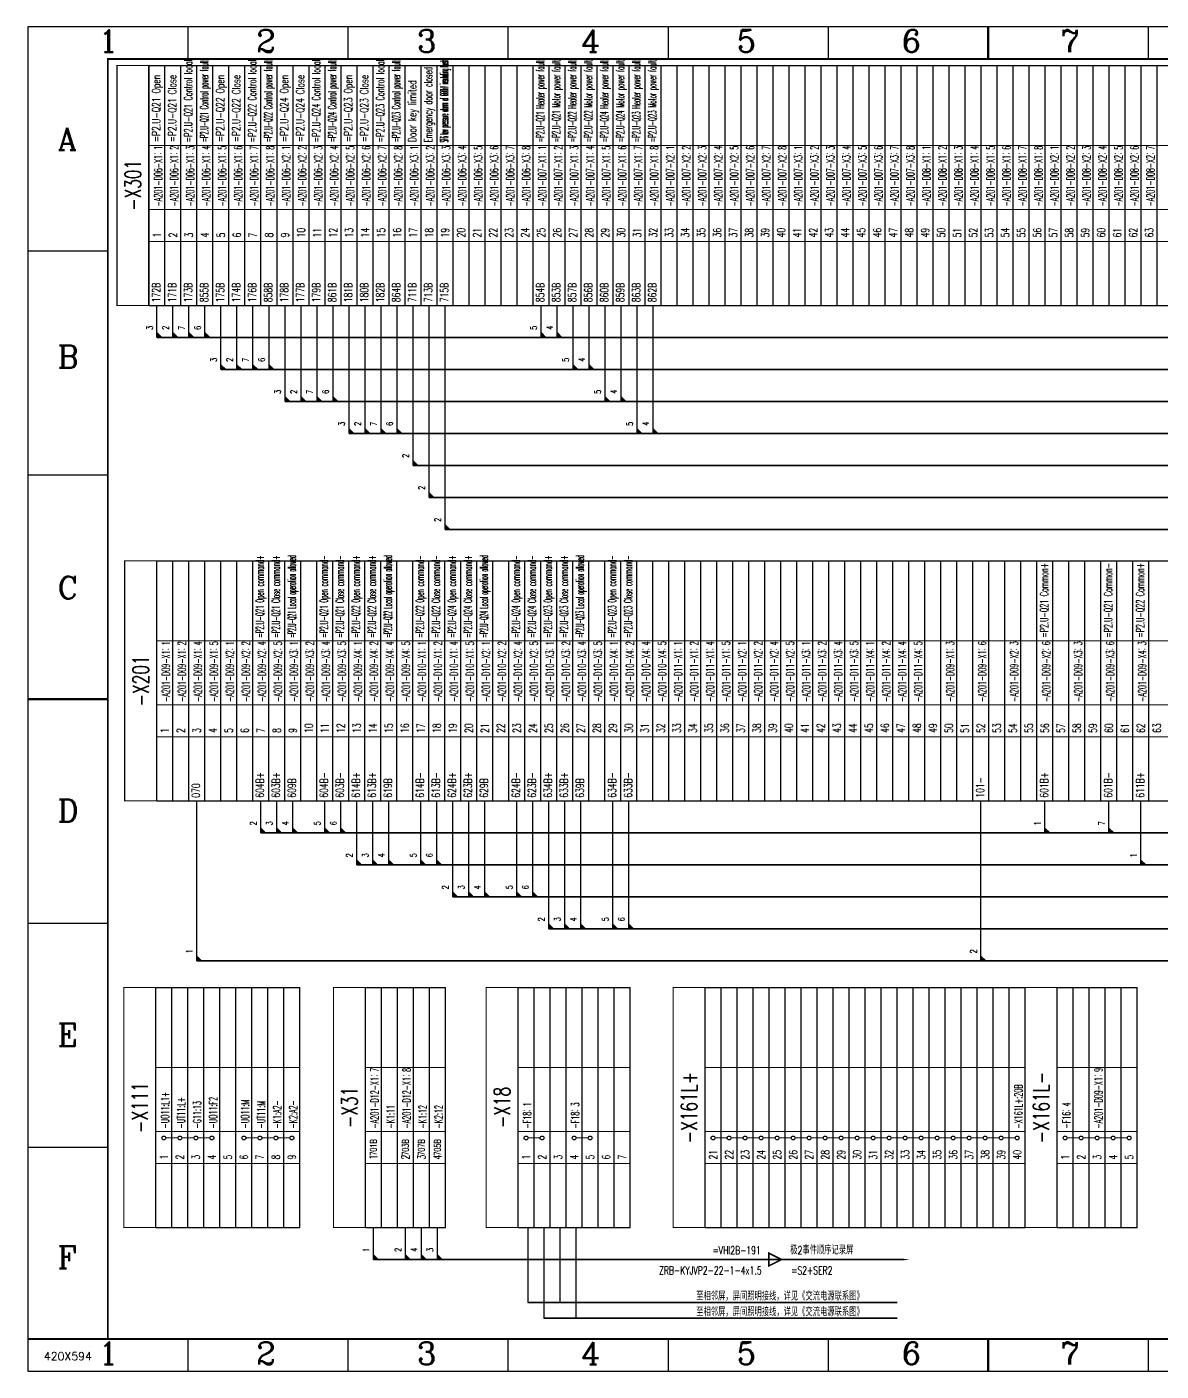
# Model space of a CAD drawing. Header units: millimetres. Extents: x 0 to 594, y 0 to 420.
# Drawn here: x -0.3 to 354, y 0 to 420 of the extents above; entities that cross this region are included whole.
import ezdxf
from ezdxf.enums import TextEntityAlignment as Align

# ---------------------------------------------------------------- set-up
doc = ezdxf.new("R2010")
doc.units = ezdxf.units.MM
doc.layers.add('GPDRAW', color=1, linetype='Continuous')
doc.styles.add('ECL', font='SIMFANG_2312.TTF', dxfattribs={"width": 0.7, "height": 3})
doc.styles.add('elec', font='romans.shx', dxfattribs={"width": 0.7, "bigfont": 'hzdx1.shx'})
doc.styles.add('GPDRAW', font='txt.shx', dxfattribs={"height": 2.5, "bigfont": 'hzfs.shx'})
doc.styles.add('ROMANC', font='romanc')

# ---------------------------------------------------------------- blocks, each defined once
blk = doc.blocks.new('joinPtL')
for p, q in [((1.5, 0), (0, 1.5)), ((1, 0), (0, 1)), ((0.5, 0), (0, 0.5))]:
    blk.add_line(p, q)
at = {"style": 'elec', "width": 0.7}
blk.add_attdef('NO', text='', height=2, rotation=90, dxfattribs=at).set_placement((-2.31, 3.02), align=Align.MIDDLE)
blk = doc.blocks.new('to')
at = {"const_width": 0.5}
blk.add_lwpolyline([(-4, 2), (-4, -2), (0, 0)], close=True, dxfattribs=at)
at = {"style": 'elec', "width": 0.7}
for tag, p in [('CABLECODE', (-6.5, 1.65)), ('CABLETYPE', (-6.23, -4.65))]:
    blk.add_attdef(tag, text='', height=2.5, dxfattribs=at).set_placement(p, align=Align.RIGHT)
for tag, p in [('EQUNAME', (2.72, 1.65)), ('EQUCODE', (3, -4.65))]:
    blk.add_attdef(tag, p, '', height=2.5, dxfattribs=at)
blk = doc.blocks.new('XXDAFRAM-CH-HENG-A2')
at = {"color": 1}
for p, q in [((50, 420), (50, 410)), ((100, 420), (100, 410)), ((150, 420), (150, 410)), ((200, 420), (200, 410)), ((250, 420), (250, 410)), ((350, 420), (350, 410)), ((0, 350), (25, 350)), ((0, 280), (25, 280)), ((0, 140), (25, 140)), ((0, 70), (25, 70)), ((50, 10), (50, 0)), ((100, 10), (100, 0)), ((150, 10), (150, 0)), ((200, 10), (200, 0)), ((250, 10), (250, 0)), ((350, 10), (350, 0))]:
    blk.add_line(p, q, dxfattribs=at)
at = {"color": 1, "lineweight": 50}
for p, q in [((300, 420), (300, 410)), ((0, 210), (25, 210)), ((300, 10), (300, 0))]:
    blk.add_line(p, q, dxfattribs=at)
at = {"color": 1}
blk.add_lwpolyline([(0, 0), (594, 0), (594, 420), (0, 420)], close=True, dxfattribs=at)
at = {"color": 1, "const_width": 0.6}
blk.add_lwpolyline([(25, 10), (584, 10), (584, 410), (25, 410)], close=True, dxfattribs=at)
blk.add_lwpolyline([(0, 10), (25, 10)], dxfattribs=at)
at = {"color": 1, "style": 'ROMANC'}
for s, p in [('1', (22.12, 412.07)), ('2', (71.39, 412.07)), ('3', (121.6, 412.07)), ('4', (172.87, 412.07)), ('5', (221.51, 412.07)), ('6', (273.08, 412.07)), ('7', (322.66, 412.07)), ('A', (9.33, 381.47)), ('B', (9.33, 313.44)), ('C', (9.33, 241.28)), ('D', (9.33, 171.63)), ('E', (9.33, 101.58)), ('F', (9.33, 32.04)), ('1', (22.12, 2.07)), ('2', (71.39, 2.07)), ('3', (121.6, 2.07)), ('4', (172.87, 2.07)), ('5', (221.51, 2.07)), ('6', (273.08, 2.07)), ('7', (322.66, 2.07))]:
    blk.add_text(s, height=7, dxfattribs=at).set_placement(p)
at = {"linetype": 'Continuous', "style": 'ECL', "width": 0.7}
for tag, height, p in [('DESIGNSTATUS', 3.5, (571.85, 76.57)), ('ENDESIGNSTATUS', 3.5, (571.89, 70.89)), ('V', 4, (531.58, 63.46)), ('O', 4, (537.75, 63.46)), ('L', 4, (543.92, 63.46)), ('N', 4, (550.08, 63.46)), ('D', 4, (562.42, 63.46)), ('W', 4, (568.58, 63.46)), ('G', 4, (574.75, 63.46)), ('VEREN40', 4, (580.92, 63.46)), ('DWGNAME1', 5, (522.12, 48.71)), ('DWGENAME1', 5, (521.93, 42.13)), ('DWGNAME', 5, (521.93, 42.36)), ('DWGENAME', 5, (521.93, 35.7)), ('DWGNAME2', 5, (521.93, 35.06)), ('DWGENAME2', 5, (522.27, 28.91)), ('DWGNO', 4, (511.81, 15.14)), ('VEREN40', 4, (578.74, 15.14))]:
    blk.add_attdef(tag, text='', height=height, dxfattribs=at).set_placement(p, align=Align.MIDDLE)
at = {"style": 'ECL', "width": 0.7, "flags": 1}
for p in [(450.39, 48.28), (450.39, 40.28), (450.39, 32.28), (450.39, 24.28)]:
    blk.add_attdef('DATE', text='', height=5, dxfattribs=at).set_placement(p, align=Align.MIDDLE)
for tag, p in [('SJ1', (419.56, 44.28)), ('JH', (419.56, 36.28)), ('SH1', (419.56, 28.28)), ('PZ', (419.56, 20.28)), ('BL', (419.56, 10))]:
    blk.add_attdef(tag, p, '', height=5, dxfattribs=at)
at = {"layer": 'GPDRAW', "color": 1, "linetype": 'Continuous', "style": 'GPDRAW'}
blk.add_text('420X594', height=2.5, dxfattribs=at).set_placement((5, 3.4))

msp = doc.modelspace()

# ---------------------------------------------------------------- linework, layer by layer
for p, q in [((37.84, 407.96), (397.84, 407.96)), ((37.84, 332.96), (37.84, 407.96)), ((42.84, 332.96), (42.84, 407.96)), ((47.84, 332.96), (47.84, 407.96)), ((52.84, 332.96), (52.84, 407.96)), ((57.84, 332.96), (57.84, 407.96)), ((62.84, 332.96), (62.84, 407.96)), ((67.84, 332.96), (67.84, 407.96)), ((72.84, 332.96), (72.84, 407.96)), ((77.84, 332.96), (77.84, 407.96)), ((82.84, 332.96), (82.84, 407.96)), ((87.84, 332.96), (87.84, 407.96)), ((92.84, 332.96), (92.84, 407.96)), ((97.84, 332.96), (97.84, 407.96)), ((102.84, 332.96), (102.84, 407.96)), ((107.84, 332.96), (107.84, 407.96)), ((112.84, 332.96), (112.84, 407.96)), ((117.84, 332.96), (117.84, 407.96)), ((122.84, 332.96), (122.84, 407.96)), ((127.84, 332.96), (127.84, 407.96)), ((132.84, 332.96), (132.84, 407.96)), ((137.84, 332.96), (137.84, 407.96)), ((142.84, 332.96), (142.84, 407.96)), ((147.84, 332.96), (147.84, 407.96)), ((152.84, 332.96), (152.84, 407.96)), ((157.84, 332.96), (157.84, 407.96)), ((162.84, 332.96), (162.84, 407.96)), ((167.84, 332.96), (167.84, 407.96)), ((172.84, 332.96), (172.84, 407.96)), ((177.84, 332.96), (177.84, 407.96)), ((182.84, 332.96), (182.84, 407.96)), ((187.84, 332.96), (187.84, 407.96)), ((192.84, 332.96), (192.84, 407.96)), ((197.84, 332.96), (197.84, 407.96)), ((202.84, 332.96), (202.84, 407.96)), ((207.84, 332.96), (207.84, 407.96)), ((212.84, 332.96), (212.84, 407.96)), ((217.84, 332.96), (217.84, 407.96)), ((222.84, 332.96), (222.84, 407.96)), ((227.84, 332.96), (227.84, 407.96)), ((232.84, 332.96), (232.84, 407.96)), ((237.84, 332.96), (237.84, 407.96)), ((242.84, 332.96), (242.84, 407.96)), ((247.84, 332.96), (247.84, 407.96)), ((252.84, 332.96), (252.84, 407.96)), ((257.84, 332.96), (257.84, 407.96)), ((262.84, 332.96), (262.84, 407.96)), ((267.84, 332.96), (267.84, 407.96)), ((272.84, 332.96), (272.84, 407.96)), ((277.84, 332.96), (277.84, 407.96)), ((282.84, 332.96), (282.84, 407.96)), ((287.84, 332.96), (287.84, 407.96)), ((292.84, 332.96), (292.84, 407.96)), ((297.84, 332.96), (297.84, 407.96)), ((302.84, 332.96), (302.84, 407.96)), ((307.84, 332.96), (307.84, 407.96)), ((312.84, 332.96), (312.84, 407.96)), ((317.84, 332.96), (317.84, 407.96)), ((322.84, 332.96), (322.84, 407.96)), ((327.84, 332.96), (327.84, 407.96)), ((332.84, 332.96), (332.84, 407.96)), ((337.84, 332.96), (337.84, 407.96)), ((342.84, 332.96), (342.84, 407.96)), ((347.84, 332.96), (347.84, 407.96)), ((352.84, 332.96), (352.84, 407.96)), ((37.84, 332.96), (397.84, 332.96)), ((40.25, 253.15), (520.25, 253.15)), ((40.25, 178.15), (40.25, 253.15)), ((45.25, 178.15), (45.25, 253.15)), ((50.25, 178.15), (50.25, 253.15)), ((55.25, 178.15), (55.25, 253.15)), ((60.25, 178.15), (60.25, 253.15)), ((65.25, 178.15), (65.25, 253.15)), ((70.25, 178.15), (70.25, 253.15)), ((75.25, 178.15), (75.25, 253.15)), ((80.25, 178.15), (80.25, 253.15)), ((85.25, 178.15), (85.25, 253.15)), ((90.25, 178.15), (90.25, 253.15)), ((95.25, 178.15), (95.25, 253.15)), ((100.25, 178.15), (100.25, 253.15)), ((105.25, 178.15), (105.25, 253.15)), ((110.25, 178.15), (110.25, 253.15)), ((115.25, 178.15), (115.25, 253.15)), ((120.25, 178.15), (120.25, 253.15)), ((125.25, 178.15), (125.25, 253.15)), ((130.25, 178.15), (130.25, 253.15)), ((135.25, 178.15), (135.25, 253.15)), ((140.25, 178.15), (140.25, 253.15)), ((145.25, 178.15), (145.25, 253.15)), ((150.25, 178.15), (150.25, 253.15)), ((155.25, 178.15), (155.25, 253.15)), ((160.25, 178.15), (160.25, 253.15)), ((165.25, 178.15), (165.25, 253.15)), ((170.25, 178.15), (170.25, 253.15)), ((175.25, 178.15), (175.25, 253.15)), ((180.25, 178.15), (180.25, 253.15)), ((185.25, 178.15), (185.25, 253.15)), ((190.25, 178.15), (190.25, 253.15)), ((195.25, 178.15), (195.25, 253.15)), ((200.25, 178.15), (200.25, 253.15)), ((205.25, 178.15), (205.25, 253.15)), ((210.25, 178.15), (210.25, 253.15)), ((215.25, 178.15), (215.25, 253.15)), ((220.25, 178.15), (220.25, 253.15)), ((225.25, 178.15), (225.25, 253.15)), ((230.25, 178.15), (230.25, 253.15)), ((235.25, 178.15), (235.25, 253.15)), ((240.25, 178.15), (240.25, 253.15)), ((245.25, 178.15), (245.25, 253.15)), ((250.25, 178.15), (250.25, 253.15)), ((255.25, 178.15), (255.25, 253.15)), ((260.25, 178.15), (260.25, 253.15)), ((265.25, 178.15), (265.25, 253.15)), ((270.25, 178.15), (270.25, 253.15)), ((275.25, 178.15), (275.25, 253.15)), ((280.25, 178.15), (280.25, 253.15)), ((285.25, 178.15), (285.25, 253.15)), ((290.25, 178.15), (290.25, 253.15)), ((295.25, 178.15), (295.25, 253.15)), ((300.25, 178.15), (300.25, 253.15)), ((305.25, 178.15), (305.25, 253.15)), ((310.25, 178.15), (310.25, 253.15)), ((315.25, 178.15), (315.25, 253.15)), ((320.25, 178.15), (320.25, 253.15)), ((325.25, 178.15), (325.25, 253.15)), ((330.25, 178.15), (330.25, 253.15)), ((335.25, 178.15), (335.25, 253.15)), ((340.25, 178.15), (340.25, 253.15)), ((345.25, 178.15), (345.25, 253.15)), ((350.25, 178.15), (350.25, 253.15)), ((40.25, 178.15), (520.25, 178.15)), ((40, 119.86), (85, 119.86)), ((40, 44.86), (40, 119.86)), ((45, 44.86), (45, 119.86)), ((50, 44.86), (50, 119.86)), ((55, 44.86), (55, 119.86)), ((60, 44.86), (60, 119.86)), ((65, 44.86), (65, 119.86)), ((70, 44.86), (70, 119.86)), ((75, 44.86), (75, 119.86)), ((80, 44.86), (80, 119.86)), ((85, 44.86), (85, 119.86)), ((105.47, 119.86), (130.47, 119.86)), ((105.47, 44.86), (105.47, 119.86)), ((110.47, 44.86), (110.47, 119.86)), ((115.47, 44.86), (115.47, 119.86)), ((120.47, 44.86), (120.47, 119.86)), ((125.47, 44.86), (125.47, 119.86)), ((130.47, 44.86), (130.47, 119.86)), ((153.16, 119.86), (188.16, 119.86)), ((153.16, 44.86), (153.16, 119.86)), ((158.16, 44.86), (158.16, 119.86)), ((163.16, 44.86), (163.16, 119.86)), ((168.16, 44.86), (168.16, 119.86)), ((173.16, 44.86), (173.16, 119.86)), ((178.16, 44.86), (178.16, 119.86)), ((183.16, 44.86), (183.16, 119.86)), ((188.16, 44.86), (188.16, 119.86)), ((211.58, 119.86), (311.58, 119.86)), ((211.58, 44.86), (211.58, 119.86)), ((216.58, 44.86), (216.58, 119.86)), ((221.58, 44.86), (221.58, 119.86)), ((226.58, 44.86), (226.58, 119.86)), ((231.58, 44.86), (231.58, 119.86)), ((236.58, 44.86), (236.58, 119.86)), ((241.58, 44.86), (241.58, 119.86)), ((246.58, 44.86), (246.58, 119.86)), ((251.58, 44.86), (251.58, 119.86)), ((256.58, 44.86), (256.58, 119.86)), ((261.58, 44.86), (261.58, 119.86)), ((261.58, 119.86), (311.58, 119.86)), ((261.58, 44.86), (261.58, 119.86)), ((266.58, 44.86), (266.58, 119.86)), ((271.58, 44.86), (271.58, 119.86)), ((276.58, 44.86), (276.58, 119.86)), ((281.58, 44.86), (281.58, 119.86)), ((286.58, 44.86), (286.58, 119.86)), ((291.58, 44.86), (291.58, 119.86)), ((296.58, 44.86), (296.58, 119.86)), ((301.58, 44.86), (301.58, 119.86)), ((306.58, 44.86), (306.58, 119.86)), ((311.58, 44.86), (311.58, 119.86)), ((321.58, 119.86), (346.58, 119.86)), ((321.58, 44.86), (321.58, 119.86)), ((326.58, 44.86), (326.58, 119.86)), ((331.58, 44.86), (331.58, 119.86)), ((336.58, 44.86), (336.58, 119.86)), ((341.58, 44.86), (341.58, 119.86)), ((346.58, 44.86), (346.58, 119.86)), ((40, 44.86), (85, 44.86)), ((105.47, 44.86), (130.47, 44.86)), ((153.16, 44.86), (188.16, 44.86)), ((211.58, 44.86), (261.58, 44.86)), ((261.58, 44.86), (311.58, 44.86)), ((321.58, 44.86), (346.58, 44.86))]:
    msp.add_line(p, q)
at = {"color": 5}
for p, q in [((156.16, 44.86), (156.16, 21.48)), ((161.16, 44.86), (161.16, 16.55)), ((166.16, 44.86), (166.16, 21.48)), ((171.16, 44.86), (171.16, 16.55))]:
    msp.add_line(p, q, dxfattribs=at)
at = {"color": 1, "const_width": 0.35}
for points in [[(27.84, 407.96), (37.84, 407.96), (37.84, 332.96), (27.84, 332.96)], [(30.25, 253.15), (40.25, 253.15), (40.25, 178.15), (30.25, 178.15)], [(30, 119.86), (40, 119.86), (40, 44.86), (30, 44.86)], [(95.47, 119.86), (105.47, 119.86), (105.47, 44.86), (95.47, 44.86)], [(143.16, 119.86), (153.16, 119.86), (153.16, 44.86), (143.16, 44.86)], [(201.58, 119.86), (211.58, 119.86), (211.58, 44.86), (201.58, 44.86)], [(311.58, 119.86), (321.58, 119.86), (321.58, 44.86), (311.58, 44.86)]]:
    msp.add_lwpolyline(points, close=True, dxfattribs=at)
for points in [[(397.84, 382.96), (37.84, 382.96)], [(397.84, 362.96), (37.84, 362.96)], [(397.84, 352.96), (37.84, 352.96)], [(520.25, 228.15), (40.25, 228.15)], [(520.25, 208.15), (40.25, 208.15)], [(520.25, 198.15), (40.25, 198.15)], [(85, 94.86), (40, 94.86)], [(130.47, 94.86), (105.47, 94.86)], [(188.16, 94.86), (153.16, 94.86)], [(311.58, 94.86), (211.58, 94.86)], [(346.58, 94.86), (321.58, 94.86)], [(85, 74.86), (40, 74.86)], [(130.47, 74.86), (105.47, 74.86)], [(188.16, 74.86), (153.16, 74.86)], [(311.58, 74.86), (211.58, 74.86)], [(346.58, 74.86), (321.58, 74.86)], [(85, 64.86), (40, 64.86)], [(130.47, 64.86), (105.47, 64.86)], [(188.16, 64.86), (153.16, 64.86)], [(311.58, 64.86), (211.58, 64.86)], [(346.58, 64.86), (321.58, 64.86)]]:
    msp.add_lwpolyline(points, dxfattribs=at)
for points in [[(40.34, 322.96), (40.34, 332.96), (40.34, 332.96), (40.34, 332.96)], [(45.34, 322.96), (45.34, 332.96), (45.34, 332.96), (45.34, 332.96)], [(50.34, 322.96), (50.34, 332.96), (50.34, 332.96), (50.34, 332.96)], [(55.34, 322.96), (55.34, 332.96), (55.34, 332.96), (55.34, 332.96)], [(60.34, 312.96), (60.34, 332.96), (60.34, 332.96), (60.34, 332.96)], [(65.34, 312.96), (65.34, 332.96), (65.34, 332.96), (65.34, 332.96)], [(70.34, 312.96), (70.34, 332.96), (70.34, 332.96), (70.34, 332.96)], [(75.34, 312.96), (75.34, 332.96), (75.34, 332.96), (75.34, 332.96)], [(80.34, 302.96), (80.34, 332.96), (80.34, 332.96), (80.34, 332.96)], [(85.34, 302.96), (85.34, 332.96), (85.34, 332.96), (85.34, 332.96)], [(90.34, 302.96), (90.34, 332.96), (90.34, 332.96), (90.34, 332.96)], [(95.34, 302.96), (95.34, 332.96), (95.34, 332.96), (95.34, 332.96)], [(100.34, 292.96), (100.34, 332.96), (100.34, 332.96), (100.34, 332.96)], [(105.34, 292.96), (105.34, 332.96), (105.34, 332.96), (105.34, 332.96)], [(110.34, 292.96), (110.34, 332.96), (110.34, 332.96), (110.34, 332.96)], [(115.34, 292.96), (115.34, 332.96), (115.34, 332.96), (115.34, 332.96)], [(120.34, 282.96), (120.34, 332.96), (120.34, 332.96), (120.34, 332.96)], [(125.34, 272.96), (125.34, 332.96), (125.34, 332.96), (125.34, 332.96)], [(130.34, 262.96), (130.34, 332.96), (130.34, 332.96), (130.34, 332.96)], [(160.34, 322.96), (160.34, 332.96), (160.34, 332.96), (160.34, 332.96)], [(165.34, 322.96), (165.34, 332.96), (165.34, 332.96), (165.34, 332.96)], [(170.34, 312.96), (170.34, 332.96), (170.34, 332.96), (170.34, 332.96)], [(175.34, 312.96), (175.34, 332.96), (175.34, 332.96), (175.34, 332.96)], [(180.34, 302.96), (180.34, 332.96), (180.34, 332.96), (180.34, 332.96)], [(185.34, 302.96), (185.34, 332.96), (185.34, 332.96), (185.34, 332.96)], [(190.34, 292.96), (190.34, 332.96), (190.34, 332.96), (190.34, 332.96)], [(195.34, 292.96), (195.34, 332.96), (195.34, 332.96), (195.34, 332.96)], [(72.75, 168.15), (72.75, 178.15), (72.75, 178.15), (72.75, 178.15)], [(77.75, 168.15), (77.75, 178.15), (77.75, 178.15), (77.75, 178.15)], [(82.75, 168.15), (82.75, 178.15), (82.75, 178.15), (82.75, 178.15)], [(92.75, 168.15), (92.75, 178.15), (92.75, 178.15), (92.75, 178.15)], [(97.75, 168.15), (97.75, 178.15), (97.75, 178.15), (97.75, 178.15)], [(102.75, 158.15), (102.75, 178.15), (102.75, 178.15), (102.75, 178.15)], [(107.75, 158.15), (107.75, 178.15), (107.75, 178.15), (107.75, 178.15)], [(112.75, 158.15), (112.75, 178.15), (112.75, 178.15), (112.75, 178.15)], [(122.75, 158.15), (122.75, 178.15), (122.75, 178.15), (122.75, 178.15)], [(127.75, 158.15), (127.75, 178.15), (127.75, 178.15), (127.75, 178.15)], [(132.75, 148.15), (132.75, 178.15), (132.75, 178.15), (132.75, 178.15)], [(137.75, 148.15), (137.75, 178.15), (137.75, 178.15), (137.75, 178.15)], [(142.75, 148.15), (142.75, 178.15), (142.75, 178.15), (142.75, 178.15)], [(152.75, 148.15), (152.75, 178.15), (152.75, 178.15), (152.75, 178.15)], [(157.75, 148.15), (157.75, 178.15), (157.75, 178.15), (157.75, 178.15)], [(162.75, 138.15), (162.75, 178.15), (162.75, 178.15), (162.75, 178.15)], [(167.75, 138.15), (167.75, 178.15), (167.75, 178.15), (167.75, 178.15)], [(172.75, 138.15), (172.75, 178.15), (172.75, 178.15), (172.75, 178.15)], [(182.75, 138.15), (182.75, 178.15), (182.75, 178.15), (182.75, 178.15)], [(187.75, 138.15), (187.75, 178.15), (187.75, 178.15), (187.75, 178.15)], [(317.75, 168.15), (317.75, 178.15), (317.75, 178.15), (317.75, 178.15)], [(337.75, 168.15), (337.75, 178.15), (337.75, 178.15), (337.75, 178.15)], [(347.75, 158.15), (347.75, 178.15), (347.75, 178.15), (347.75, 178.15)], [(107.97, 34.86), (107.97, 44.86), (107.97, 44.86), (107.97, 44.86)], [(117.97, 34.86), (117.97, 44.86), (117.97, 44.86), (117.97, 44.86)], [(122.97, 34.86), (122.97, 44.86), (122.97, 44.86), (122.97, 44.86)], [(127.97, 34.86), (127.97, 44.86), (127.97, 44.86), (127.97, 44.86)]]:
    msp.add_lwpolyline(points)
at = {"color": 7}
for points in [[(40.34, 322.96, 0.5, 0.5, 0), (574.5, 322.96, 2, 0, 0), (582.5, 322.96, 0, 0, 0)], [(60.34, 312.96, 0.5, 0.5, 0), (574.5, 312.96, 2, 0, 0), (582.5, 312.96, 0, 0, 0)], [(80.34, 302.96, 0.5, 0.5, 0), (574.5, 302.96, 2, 0, 0), (582.5, 302.96, 0, 0, 0)], [(100.34, 292.96, 0.5, 0.5, 0), (574.5, 292.96, 2, 0, 0), (582.5, 292.96, 0, 0, 0)], [(120.34, 282.96, 0.5, 0.5, 0), (574.5, 282.96, 2, 0, 0), (582.5, 282.96, 0, 0, 0)], [(125.34, 272.96, 0.5, 0.5, 0), (574.5, 272.96, 2, 0, 0), (582.5, 272.96, 0, 0, 0)], [(130.34, 262.96, 0.5, 0.5, 0), (574.5, 262.96, 2, 0, 0), (582.5, 262.96, 0, 0, 0)], [(72.75, 168.15, 0.5, 0.5, 0), (574.5, 168.15, 2, 0, 0), (582.5, 168.15, 0, 0, 0)], [(102.75, 158.15, 0.5, 0.5, 0), (574.5, 158.15, 2, 0, 0), (582.5, 158.15, 0, 0, 0)], [(132.75, 148.15, 0.5, 0.5, 0), (574.5, 148.15, 2, 0, 0), (582.5, 148.15, 0, 0, 0)], [(162.75, 138.15, 0.5, 0.5, 0), (574.5, 138.15, 2, 0, 0), (582.5, 138.15, 0, 0, 0)], [(107.97, 34.86, 0.5, 0.5, 0), (267.47, 34.86, 2, 0, 0), (275.47, 34.86, 0, 0, 0)]]:
    msp.add_lwpolyline(points, format="xyseb", dxfattribs=at)
at = {"color": 6}
for points in [[(52.75, 128.15), (52.75, 178.15), (52.75, 178.15), (52.75, 178.15)], [(297.75, 128.15), (297.75, 178.15), (297.75, 178.15), (297.75, 178.15)]]:
    msp.add_lwpolyline(points, dxfattribs=at)
msp.add_lwpolyline([(52.75, 128.15, 0.5, 0.5, 0), (574.5, 128.15, 2, 0, 0), (582.5, 128.15, 0, 0, 0)], format="xyseb", dxfattribs=at)
at = {"color": 2, "const_width": 0.35}
for points in [[(43.1, 72.86), (46.9, 72.86)], [(48.1, 72.86), (51.9, 72.86)], [(53.1, 72.86), (56.9, 72.86)], [(68.1, 72.86), (71.9, 72.86)], [(73.1, 72.86), (76.9, 72.86)], [(78.1, 72.86), (81.9, 72.86)], [(156.26, 72.86), (160.06, 72.86)], [(171.26, 72.86), (175.06, 72.86)], [(214.68, 72.86), (218.48, 72.86)], [(219.68, 72.86), (223.48, 72.86)], [(224.68, 72.86), (228.48, 72.86)], [(229.68, 72.86), (233.48, 72.86)], [(234.68, 72.86), (238.48, 72.86)], [(239.68, 72.86), (243.48, 72.86)], [(244.68, 72.86), (248.48, 72.86)], [(249.68, 72.86), (253.48, 72.86)], [(254.68, 72.86), (258.48, 72.86)], [(259.68, 72.86), (263.48, 72.86)], [(264.68, 72.86), (268.48, 72.86)], [(269.68, 72.86), (273.48, 72.86)], [(274.68, 72.86), (278.48, 72.86)], [(279.68, 72.86), (283.48, 72.86)], [(284.68, 72.86), (288.48, 72.86)], [(289.68, 72.86), (293.48, 72.86)], [(294.68, 72.86), (298.48, 72.86)], [(299.68, 72.86), (303.48, 72.86)], [(304.68, 72.86), (308.48, 72.86)], [(324.68, 72.86), (328.48, 72.86)], [(329.68, 72.86), (333.48, 72.86)], [(334.68, 72.86), (338.48, 72.86)], [(339.68, 72.86), (343.48, 72.86)]]:
    msp.add_lwpolyline(points, dxfattribs=at)
at = {"color": 5, "const_width": 0.5}
for points in [[(156.16, 21.48), (271.64, 21.48)], [(161.16, 16.55), (271.64, 16.55)]]:
    msp.add_lwpolyline(points, dxfattribs=at)
at = {"color": 2}
for centre in [(42.5, 72.86), (47.5, 72.86), (52.5, 72.86), (57.5, 72.86), (67.5, 72.86), (72.5, 72.86), (77.5, 72.86), (82.5, 72.86), (155.66, 72.86), (160.66, 72.86), (170.66, 72.86), (175.66, 72.86), (214.08, 72.86), (219.08, 72.86), (224.08, 72.86), (229.08, 72.86), (234.08, 72.86), (239.08, 72.86), (244.08, 72.86), (249.08, 72.86), (254.08, 72.86), (259.08, 72.86), (264.08, 72.86), (269.08, 72.86), (274.08, 72.86), (279.08, 72.86), (284.08, 72.86), (289.08, 72.86), (294.08, 72.86), (299.08, 72.86), (304.08, 72.86), (309.08, 72.86), (324.08, 72.86), (329.08, 72.86), (334.08, 72.86), (339.08, 72.86), (344.08, 72.86)]:
    msp.add_circle(centre, 0.6, dxfattribs=at)

# ---------------------------------------------------------------- block references
msp.add_blockref('XXDAFRAM-CH-HENG-A2', (0, 0))
for name, p, values in [('joinPtL', (40.34, 322.96), {'NO': '3'}), ('joinPtL', (45.34, 322.96), {'NO': '2'}), ('joinPtL', (50.34, 322.96), {'NO': '7'}), ('joinPtL', (55.34, 322.96), {'NO': '6'}), ('joinPtL', (160.34, 322.96), {'NO': '5'}), ('joinPtL', (165.34, 322.96), {'NO': '4'}), ('joinPtL', (60.34, 312.96), {'NO': '3'}), ('joinPtL', (65.34, 312.96), {'NO': '2'}), ('joinPtL', (70.34, 312.96), {'NO': '7'}), ('joinPtL', (75.34, 312.96), {'NO': '6'}), ('joinPtL', (170.34, 312.96), {'NO': '5'}), ('joinPtL', (175.34, 312.96), {'NO': '4'}), ('joinPtL', (80.34, 302.96), {'NO': '3'}), ('joinPtL', (85.34, 302.96), {'NO': '2'}), ('joinPtL', (90.34, 302.96), {'NO': '7'}), ('joinPtL', (95.34, 302.96), {'NO': '6'}), ('joinPtL', (180.34, 302.96), {'NO': '5'}), ('joinPtL', (185.34, 302.96), {'NO': '4'}), ('joinPtL', (100.34, 292.96), {'NO': '3'}), ('joinPtL', (105.34, 292.96), {'NO': '2'}), ('joinPtL', (110.34, 292.96), {'NO': '7'}), ('joinPtL', (115.34, 292.96), {'NO': '6'}), ('joinPtL', (190.34, 292.96), {'NO': '5'}), ('joinPtL', (195.34, 292.96), {'NO': '4'}), ('joinPtL', (120.34, 282.96), {'NO': '2'}), ('joinPtL', (125.34, 272.96), {'NO': '2'}), ('joinPtL', (130.34, 262.96), {'NO': '2'}), ('joinPtL', (72.75, 168.15), {'NO': '2'}), ('joinPtL', (77.75, 168.15), {'NO': '3'}), ('joinPtL', (82.75, 168.15), {'NO': '4'}), ('joinPtL', (92.75, 168.15), {'NO': '5'}), ('joinPtL', (97.75, 168.15), {'NO': '6'}), ('joinPtL', (317.75, 168.15), {'NO': '1'}), ('joinPtL', (337.75, 168.15), {'NO': '7'}), ('joinPtL', (102.75, 158.15), {'NO': '2'}), ('joinPtL', (107.75, 158.15), {'NO': '3'}), ('joinPtL', (112.75, 158.15), {'NO': '4'}), ('joinPtL', (122.75, 158.15), {'NO': '5'}), ('joinPtL', (127.75, 158.15), {'NO': '6'}), ('joinPtL', (347.75, 158.15), {'NO': '1'}), ('joinPtL', (132.75, 148.15), {'NO': '2'}), ('joinPtL', (137.75, 148.15), {'NO': '3'}), ('joinPtL', (142.75, 148.15), {'NO': '4'}), ('joinPtL', (152.75, 148.15), {'NO': '5'}), ('joinPtL', (157.75, 148.15), {'NO': '6'}), ('joinPtL', (162.75, 138.15), {'NO': '2'}), ('joinPtL', (167.75, 138.15), {'NO': '3'}), ('joinPtL', (172.75, 138.15), {'NO': '4'}), ('joinPtL', (182.75, 138.15), {'NO': '5'}), ('joinPtL', (187.75, 138.15), {'NO': '6'}), ('joinPtL', (107.97, 34.86), {'NO': '1'}), ('joinPtL', (117.97, 34.86), {'NO': '2'}), ('joinPtL', (122.97, 34.86), {'NO': '4'}), ('joinPtL', (127.97, 34.86), {'NO': '3'}), ('to', (235.47, 34.86), {'EQUNAME': '极2事件顺序记录屏', 'CABLECODE': '=VHI2B-191', 'EQUCODE': '=S2+SER2', 'CABLETYPE': 'ZRB-KYJVP2-22-1-4x1.5'})]:
    msp.add_blockref(name, p).add_auto_attribs(values)
at = {"color": 6}
for p, values in [((52.75, 128.15), {'NO': '1'}), ((297.75, 128.15), {'NO': '2'})]:
    msp.add_blockref('joinPtL', p, dxfattribs=at).add_auto_attribs(values)

# ---------------------------------------------------------------- texts
at = {"color": 0, "style": 'elec'}
for s, width, p in [('=P2.U-Q21 Open', 0.7, (41.34, 383.96)), ('=P2.U-Q21 Close', 0.687184, (46.34, 383.96)), ('=P2.U-Q21 Control local', 0.489989, (51.34, 383.96)), ('=P2.U-Q21 Control power fault', 0.386832, (56.34, 383.96)), ('=P2.U-Q22 Open', 0.7, (61.34, 383.96)), ('=P2.U-Q22 Close', 0.687184, (66.34, 383.96)), ('=P2.U-Q22 Control local', 0.489989, (71.34, 383.96)), ('=P2.U-Q22 Control power fault', 0.386832, (76.34, 383.96)), ('=P2.U-Q24 Open', 0.7, (81.34, 383.96)), ('=P2.U-Q24 Close', 0.687184, (86.34, 383.96)), ('=P2.U-Q24 Control local', 0.489989, (91.34, 383.96)), ('=P2.U-Q24 Control power fault', 0.386832, (96.34, 383.96)), ('=P2.U-Q23 Open', 0.7, (101.34, 383.96)), ('=P2.U-Q23 Close', 0.687184, (106.34, 383.96)), ('=P2.U-Q23 Control local', 0.489989, (111.34, 383.96)), ('=P2.U-Q23 Control power fault', 0.386832, (116.34, 383.96)), ('Emergency door closed', 0.5318, (126.34, 383.96)), ('SF6 low pressure alarm of 660kV insulating bush', 0.249925, (131.34, 383.96)), ('=P2.U-Q21 Heater power fault', 0.39393, (161.34, 383.96)), ('=P2.U-Q21 Motor power fault', 0.406359, (166.34, 383.96)), ('=P2.U-Q22 Heater power fault', 0.39393, (171.34, 383.96)), ('=P2.U-Q22 Motor power fault', 0.406359, (176.34, 383.96)), ('=P2.U-Q24 Heater power fault', 0.39393, (181.34, 383.96)), ('=P2.U-Q24 Motor power fault', 0.406359, (186.34, 383.96)), ('=P2.U-Q23 Heater power fault', 0.39393, (191.34, 383.96)), ('=P2.U-Q23 Motor power fault', 0.406359, (196.34, 383.96)), ('Door key limited', 0.7, (121.34, 383.96)), ('14', 0.7, (106.59, 354.21)), ('24', 0.7, (156.59, 354.21)), ('34', 0.7, (206.59, 354.21)), ('44', 0.7, (256.59, 354.21)), ('54', 0.7, (306.59, 354.21)), ('1', 0.7, (41.59, 354.21)), ('2', 0.7, (46.59, 354.21)), ('3', 0.7, (51.59, 354.21)), ('4', 0.7, (56.59, 354.21)), ('5', 0.7, (61.59, 354.21)), ('6', 0.7, (66.59, 354.21)), ('7', 0.7, (71.59, 354.21)), ('8', 0.7, (76.59, 354.21)), ('9', 0.7, (81.59, 354.21)), ('10', 0.7, (86.59, 354.21)), ('11', 0.7, (91.59, 354.21)), ('12', 0.7, (96.59, 354.21)), ('13', 0.7, (101.59, 354.21)), ('15', 0.7, (111.59, 354.21)), ('16', 0.7, (116.59, 354.21)), ('17', 0.7, (121.59, 354.21)), ('18', 0.7, (126.59, 354.21)), ('19', 0.7, (131.59, 354.21)), ('20', 0.7, (136.59, 354.21)), ('21', 0.7, (141.59, 354.21)), ('22', 0.7, (146.59, 354.21)), ('23', 0.7, (151.59, 354.21)), ('25', 0.7, (161.59, 354.21)), ('26', 0.7, (166.59, 354.21)), ('27', 0.7, (171.59, 354.21)), ('28', 0.7, (176.59, 354.21)), ('29', 0.7, (181.59, 354.21)), ('30', 0.7, (186.59, 354.21)), ('31', 0.7, (191.59, 354.21)), ('32', 0.7, (196.59, 354.21)), ('33', 0.7, (201.59, 354.21)), ('35', 0.7, (211.59, 354.21)), ('36', 0.7, (216.59, 354.21)), ('37', 0.7, (221.59, 354.21)), ('38', 0.7, (226.59, 354.21)), ('39', 0.7, (231.59, 354.21)), ('40', 0.7, (236.59, 354.21)), ('41', 0.7, (241.59, 354.21)), ('42', 0.7, (246.59, 354.21)), ('43', 0.7, (251.59, 354.21)), ('45', 0.7, (261.59, 354.21)), ('46', 0.7, (266.59, 354.21)), ('47', 0.7, (271.59, 354.21)), ('48', 0.7, (276.59, 354.21)), ('49', 0.7, (281.59, 354.21)), ('50', 0.7, (286.59, 354.21)), ('51', 0.7, (291.59, 354.21)), ('52', 0.7, (296.59, 354.21)), ('53', 0.7, (301.59, 354.21)), ('55', 0.7, (311.59, 354.21)), ('56', 0.7, (316.59, 354.21)), ('57', 0.7, (321.59, 354.21)), ('58', 0.7, (326.59, 354.21)), ('59', 0.7, (331.59, 354.21)), ('60', 0.7, (336.59, 354.21)), ('61', 0.7, (341.59, 354.21)), ('62', 0.7, (346.59, 354.21)), ('63', 0.7, (351.59, 354.21)), ('172B', 0.7, (41.34, 333.96)), ('171B', 0.7, (46.34, 333.96)), ('173B', 0.7, (51.34, 333.96)), ('855B', 0.7, (56.34, 333.96)), ('175B', 0.7, (61.34, 333.96)), ('174B', 0.7, (66.34, 333.96)), ('176B', 0.7, (71.34, 333.96)), ('858B', 0.7, (76.34, 333.96)), ('178B', 0.7, (81.34, 333.96)), ('177B', 0.7, (86.34, 333.96)), ('179B', 0.7, (91.34, 333.96)), ('861B', 0.7, (96.34, 333.96)), ('181B', 0.7, (101.34, 333.96)), ('180B', 0.7, (106.34, 333.96)), ('182B', 0.7, (111.34, 333.96)), ('864B', 0.7, (116.34, 333.96)), ('711B', 0.7, (121.34, 333.96)), ('713B', 0.7, (126.34, 333.96)), ('715B', 0.7, (131.34, 333.96)), ('854B', 0.7, (161.34, 333.96)), ('853B', 0.7, (166.34, 333.96)), ('857B', 0.7, (171.34, 333.96)), ('856B', 0.7, (176.34, 333.96)), ('860B', 0.7, (181.34, 333.96)), ('859B', 0.7, (186.34, 333.96)), ('863B', 0.7, (191.34, 333.96)), ('862B', 0.7, (196.34, 333.96)), ('=P2.U-Q21 Open command+', 0.411682, (73.75, 229.15)), ('=P2.U-Q21 Close command+', 0.407342, (78.75, 229.15)), ('=P2.U-Q21 Local operation allowed', 0.34168, (83.75, 229.15)), ('=P2.U-Q21 Open command-', 0.411682, (93.75, 229.15)), ('=P2.U-Q21 Close command-', 0.407342, (98.75, 229.15)), ('=P2.U-Q22 Open command+', 0.411682, (103.75, 229.15)), ('=P2.U-Q22 Close command+', 0.407342, (108.75, 229.15)), ('=P2.U-Q22 Local operation allowed', 0.34168, (113.75, 229.15)), ('=P2.U-Q22 Open command-', 0.411682, (123.75, 229.15)), ('=P2.U-Q22 Close command-', 0.407342, (128.75, 229.15)), ('=P2.U-Q24 Open command+', 0.411682, (133.75, 229.15)), ('=P2.U-Q24 Close command+', 0.407342, (138.75, 229.15)), ('=P2.U-Q24 Local operation allowed', 0.34168, (143.75, 229.15)), ('=P2.U-Q24 Open command-', 0.411682, (153.75, 229.15)), ('=P2.U-Q24 Close command-', 0.407342, (158.75, 229.15)), ('=P2.U-Q23 Open command+', 0.411682, (163.75, 229.15)), ('=P2.U-Q23 Close command+', 0.407342, (168.75, 229.15)), ('=P2.U-Q23 Local operation allowed', 0.34168, (173.75, 229.15)), ('=P2.U-Q23 Open command-', 0.411682, (183.75, 229.15)), ('=P2.U-Q23 Close command-', 0.407342, (188.75, 229.15)), ('=P2.U-Q21 Common+', 0.534962, (318.75, 229.15)), ('=P2.U-Q21 Common-', 0.534962, (338.75, 229.15)), ('=P2.U-Q22 Common+', 0.534962, (348.75, 229.15)), ('10', 0.7, (89, 199.4)), ('11', 0.7, (94, 199.4)), ('12', 0.7, (99, 199.4)), ('13', 0.7, (104, 199.4)), ('14', 0.7, (109, 199.4)), ('15', 0.7, (114, 199.4)), ('16', 0.7, (119, 199.4)), ('17', 0.7, (124, 199.4)), ('18', 0.7, (129, 199.4)), ('19', 0.7, (134, 199.4)), ('20', 0.7, (139, 199.4)), ('21', 0.7, (144, 199.4)), ('22', 0.7, (149, 199.4)), ('23', 0.7, (154, 199.4)), ('24', 0.7, (159, 199.4)), ('25', 0.7, (164, 199.4)), ('26', 0.7, (169, 199.4)), ('27', 0.7, (174, 199.4)), ('28', 0.7, (179, 199.4)), ('29', 0.7, (184, 199.4)), ('30', 0.7, (189, 199.4)), ('31', 0.7, (194, 199.4)), ('32', 0.7, (199, 199.4)), ('33', 0.7, (204, 199.4)), ('34', 0.7, (209, 199.4)), ('35', 0.7, (214, 199.4)), ('36', 0.7, (219, 199.4)), ('37', 0.7, (224, 199.4)), ('38', 0.7, (229, 199.4)), ('39', 0.7, (234, 199.4)), ('40', 0.7, (239, 199.4)), ('41', 0.7, (244, 199.4)), ('42', 0.7, (249, 199.4)), ('43', 0.7, (254, 199.4)), ('44', 0.7, (259, 199.4)), ('45', 0.7, (264, 199.4)), ('46', 0.7, (269, 199.4)), ('47', 0.7, (274, 199.4)), ('48', 0.7, (279, 199.4)), ('49', 0.7, (284, 199.4)), ('50', 0.7, (289, 199.4)), ('51', 0.7, (294, 199.4)), ('52', 0.7, (299, 199.4)), ('53', 0.7, (304, 199.4)), ('54', 0.7, (309, 199.4)), ('55', 0.7, (314, 199.4)), ('56', 0.7, (319, 199.4)), ('57', 0.7, (324, 199.4)), ('58', 0.7, (329, 199.4)), ('59', 0.7, (334, 199.4)), ('60', 0.7, (339, 199.4)), ('61', 0.7, (344, 199.4)), ('62', 0.7, (349, 199.4)), ('63', 0.7, (354, 199.4)), ('1', 0.7, (44, 199.4)), ('2', 0.7, (49, 199.4)), ('3', 0.7, (54, 199.4)), ('4', 0.7, (59, 199.4)), ('5', 0.7, (64, 199.4)), ('6', 0.7, (69, 199.4)), ('7', 0.7, (74, 199.4)), ('8', 0.7, (79, 199.4)), ('9', 0.7, (84, 199.4)), ('604B+', 0.7, (73.75, 179.15)), ('603B+', 0.7, (78.75, 179.15)), ('609B', 0.7, (83.75, 179.15)), ('604B-', 0.7, (93.75, 179.15)), ('603B-', 0.7, (98.75, 179.15)), ('614B+', 0.7, (103.75, 179.15)), ('613B+', 0.7, (108.75, 179.15)), ('619B', 0.7, (113.75, 179.15)), ('614B-', 0.7, (123.75, 179.15)), ('613B-', 0.7, (128.75, 179.15)), ('624B+', 0.7, (133.75, 179.15)), ('623B+', 0.7, (138.75, 179.15)), ('629B', 0.7, (143.75, 179.15)), ('624B-', 0.7, (153.75, 179.15)), ('623B-', 0.7, (158.75, 179.15)), ('634B+', 0.7, (163.75, 179.15)), ('633B+', 0.7, (168.75, 179.15)), ('639B', 0.7, (173.75, 179.15)), ('634B-', 0.7, (183.75, 179.15)), ('633B-', 0.7, (188.75, 179.15)), ('601B+', 0.7, (318.75, 179.15)), ('601B-', 0.7, (338.75, 179.15)), ('611B+', 0.7, (348.75, 179.15)), ('2', 0.7, (48.75, 66.11)), ('3', 0.7, (53.75, 66.11)), ('4', 0.7, (58.75, 66.11)), ('5', 0.7, (63.75, 66.11)), ('6', 0.7, (68.75, 66.11)), ('7', 0.7, (73.75, 66.11)), ('8', 0.7, (78.75, 66.11)), ('9', 0.7, (83.75, 66.11)), ('2', 0.7, (119.22, 66.11)), ('3', 0.7, (124.22, 66.11)), ('4', 0.7, (129.22, 66.11)), ('2', 0.7, (161.91, 66.11)), ('3', 0.7, (166.91, 66.11)), ('4', 0.7, (171.91, 66.11)), ('5', 0.7, (176.91, 66.11)), ('6', 0.7, (181.91, 66.11)), ('7', 0.7, (186.91, 66.11)), ('21', 0.7, (215.33, 66.11)), ('22', 0.7, (220.33, 66.11)), ('23', 0.7, (225.33, 66.11)), ('24', 0.7, (230.33, 66.11)), ('25', 0.7, (235.33, 66.11)), ('26', 0.7, (240.33, 66.11)), ('27', 0.7, (245.33, 66.11)), ('28', 0.7, (250.33, 66.11)), ('29', 0.7, (255.33, 66.11)), ('30', 0.7, (260.33, 66.11)), ('31', 0.7, (265.33, 66.11)), ('32', 0.7, (270.33, 66.11)), ('33', 0.7, (275.33, 66.11)), ('34', 0.7, (280.33, 66.11)), ('35', 0.7, (285.33, 66.11)), ('36', 0.7, (290.33, 66.11)), ('37', 0.7, (295.33, 66.11)), ('38', 0.7, (300.33, 66.11)), ('39', 0.7, (305.33, 66.11)), ('40', 0.7, (310.33, 66.11)), ('2', 0.7, (330.33, 66.11)), ('3', 0.7, (335.33, 66.11)), ('4', 0.7, (340.33, 66.11)), ('5', 0.7, (345.33, 66.11)), ('1', 0.7, (43.75, 66.11)), ('1', 0.7, (109.22, 66.11)), ('1', 0.7, (156.91, 66.11)), ('1', 0.7, (325.33, 66.11))]:
    msp.add_text(s, height=2.5, rotation=90, dxfattribs=dict(at, width=width)).set_placement(p)
at = {"color": 6, "style": 'elec'}
for s, width, p in [('-A201-D06-X1：1', 0.5, (41.96, 363.91)), ('-A201-D06-X1：2', 0.5, (46.96, 363.91)), ('-A201-D06-X1：3', 0.5, (51.96, 363.91)), ('-A201-D06-X1：4', 0.5, (56.96, 363.91)), ('-A201-D06-X1：5', 0.5, (61.96, 363.91)), ('-A201-D06-X1：6', 0.5, (66.96, 363.91)), ('-A201-D06-X1：7', 0.5, (71.96, 363.91)), ('-A201-D06-X1：8', 0.5, (76.96, 363.91)), ('-A201-D06-X2：1', 0.5, (81.96, 363.91)), ('-A201-D06-X2：2', 0.5, (86.96, 363.91)), ('-A201-D06-X2：3', 0.5, (91.96, 363.91)), ('-A201-D06-X2：4', 0.5, (96.96, 363.91)), ('-A201-D06-X2：5', 0.5, (101.96, 363.91)), ('-A201-D06-X2：6', 0.5, (106.96, 363.91)), ('-A201-D06-X2：7', 0.5, (111.96, 363.91)), ('-A201-D06-X2：8', 0.5, (116.96, 363.91)), ('-A201-D06-X3：1', 0.5, (121.96, 363.91)), ('-A201-D06-X3：2', 0.5, (126.96, 363.91)), ('-A201-D06-X3：3', 0.5, (131.96, 363.91)), ('-A201-D06-X3：4', 0.5, (136.96, 363.91)), ('-A201-D06-X3：5', 0.5, (141.96, 363.91)), ('-A201-D06-X3：6', 0.5, (146.96, 363.91)), ('-A201-D06-X3：7', 0.5, (151.96, 363.91)), ('-A201-D06-X3：8', 0.5, (156.96, 363.91)), ('-A201-D07-X1：1', 0.5, (161.96, 363.91)), ('-A201-D07-X1：2', 0.5, (166.96, 363.91)), ('-A201-D07-X1：3', 0.5, (171.96, 363.91)), ('-A201-D07-X1：4', 0.5, (176.96, 363.91)), ('-A201-D07-X1：5', 0.5, (181.96, 363.91)), ('-A201-D07-X1：6', 0.5, (186.96, 363.91)), ('-A201-D07-X1：7', 0.5, (191.96, 363.91)), ('-A201-D07-X1：8', 0.5, (196.96, 363.91)), ('-A201-D07-X2：1', 0.5, (201.96, 363.91)), ('-A201-D07-X2：2', 0.5, (206.96, 363.91)), ('-A201-D07-X2：3', 0.5, (211.96, 363.91)), ('-A201-D07-X2：4', 0.5, (216.96, 363.91)), ('-A201-D07-X2：5', 0.5, (221.96, 363.91)), ('-A201-D07-X2：6', 0.5, (226.96, 363.91)), ('-A201-D07-X2：7', 0.5, (231.96, 363.91)), ('-A201-D07-X2：8', 0.5, (236.96, 363.91)), ('-A201-D07-X3：1', 0.5, (241.96, 363.91)), ('-A201-D07-X3：2', 0.5, (246.96, 363.91)), ('-A201-D07-X3：3', 0.5, (251.96, 363.91)), ('-A201-D07-X3：4', 0.5, (256.96, 363.91)), ('-A201-D07-X3：5', 0.5, (261.96, 363.91)), ('-A201-D07-X3：6', 0.5, (266.96, 363.91)), ('-A201-D07-X3：7', 0.5, (271.96, 363.91)), ('-A201-D07-X3：8', 0.5, (276.96, 363.91)), ('-A201-D08-X1：1', 0.5, (281.96, 363.91)), ('-A201-D08-X1：2', 0.5, (286.96, 363.91)), ('-A201-D08-X1：3', 0.5, (291.96, 363.91)), ('-A201-D08-X1：4', 0.5, (296.96, 363.91)), ('-A201-D08-X1：5', 0.5, (301.96, 363.91)), ('-A201-D08-X1：6', 0.5, (306.96, 363.91)), ('-A201-D08-X1：7', 0.5, (311.96, 363.91)), ('-A201-D08-X1：8', 0.5, (316.96, 363.91)), ('-A201-D08-X2：1', 0.5, (321.96, 363.91)), ('-A201-D08-X2：2', 0.5, (326.96, 363.91)), ('-A201-D08-X2：3', 0.5, (331.96, 363.91)), ('-A201-D08-X2：4', 0.5, (336.96, 363.91)), ('-A201-D08-X2：5', 0.5, (341.96, 363.91)), ('-A201-D08-X2：6', 0.5, (346.96, 363.91)), ('-A201-D08-X2：7', 0.5, (351.96, 363.91)), ('-A201-D09-X1：1', 0.5, (44.37, 209.1)), ('-A201-D09-X1：2', 0.5, (49.37, 209.1)), ('-A201-D09-X1：4', 0.5, (54.37, 209.1)), ('-A201-D09-X1：5', 0.5, (59.37, 209.1)), ('-A201-D09-X2：1', 0.5, (64.37, 209.1)), ('-A201-D09-X2：2', 0.5, (69.37, 209.1)), ('-A201-D09-X2：4', 0.5, (74.37, 209.1)), ('-A201-D09-X2：5', 0.5, (79.37, 209.1)), ('-A201-D09-X3：1', 0.5, (84.37, 209.1)), ('-A201-D09-X3：2', 0.5, (89.37, 209.1)), ('-A201-D09-X3：4', 0.5, (94.37, 209.1)), ('-A201-D09-X3：5', 0.5, (99.37, 209.1)), ('-A201-D09-X4：1', 0.5, (104.37, 209.1)), ('-A201-D09-X4：2', 0.5, (109.37, 209.1)), ('-A201-D09-X4：4', 0.5, (114.37, 209.1)), ('-A201-D09-X4：5', 0.5, (119.37, 209.1)), ('-A201-D10-X1：1', 0.5, (124.37, 209.1)), ('-A201-D10-X1：2', 0.5, (129.37, 209.1)), ('-A201-D10-X1：4', 0.5, (134.37, 209.1)), ('-A201-D10-X1：5', 0.5, (139.37, 209.1)), ('-A201-D10-X2：1', 0.5, (144.37, 209.1)), ('-A201-D10-X2：2', 0.5, (149.37, 209.1)), ('-A201-D10-X2：4', 0.5, (154.37, 209.1)), ('-A201-D10-X2：5', 0.5, (159.37, 209.1)), ('-A201-D10-X3：1', 0.5, (164.37, 209.1)), ('-A201-D10-X3：2', 0.5, (169.37, 209.1)), ('-A201-D10-X3：4', 0.5, (174.37, 209.1)), ('-A201-D10-X3：5', 0.5, (179.37, 209.1)), ('-A201-D10-X4：1', 0.5, (184.37, 209.1)), ('-A201-D10-X4：2', 0.5, (189.37, 209.1)), ('-A201-D10-X4：4', 0.5, (194.37, 209.1)), ('-A201-D10-X4：5', 0.5, (199.37, 209.1)), ('-A201-D11-X1：1', 0.5, (204.37, 209.1)), ('-A201-D11-X1：2', 0.5, (209.37, 209.1)), ('-A201-D11-X1：4', 0.5, (214.37, 209.1)), ('-A201-D11-X1：5', 0.5, (219.37, 209.1)), ('-A201-D11-X2：1', 0.5, (224.37, 209.1)), ('-A201-D11-X2：2', 0.5, (229.37, 209.1)), ('-A201-D11-X2：4', 0.5, (234.37, 209.1)), ('-A201-D11-X2：5', 0.5, (239.37, 209.1)), ('-A201-D11-X3：1', 0.5, (244.37, 209.1)), ('-A201-D11-X3：2', 0.5, (249.37, 209.1)), ('-A201-D11-X3：4', 0.5, (254.37, 209.1)), ('-A201-D11-X3：5', 0.5, (259.37, 209.1)), ('-A201-D11-X4：1', 0.5, (264.37, 209.1)), ('-A201-D11-X4：2', 0.5, (269.37, 209.1)), ('-A201-D11-X4：4', 0.5, (274.37, 209.1)), ('-A201-D11-X4：5', 0.5, (279.37, 209.1)), ('-A201-D09-X1：3', 0.5, (289.37, 209.1)), ('-A201-D09-X1：6', 0.5, (299.37, 209.1)), ('-A201-D09-X2：3', 0.5, (309.37, 209.1)), ('-A201-D09-X2：6', 0.5, (319.37, 209.1)), ('-A201-D09-X3：3', 0.5, (329.37, 209.1)), ('-A201-D09-X3：6', 0.5, (339.37, 209.1)), ('-A201-D09-X4：3', 0.5, (349.37, 209.1)), ('101-', 0.7, (298.75, 179.15)), ('070', 0.7, (53.75, 179.15)), ('-A201-D12-X1：7', 0.5, (109.59, 75.81)), ('-A201-D12-X1：8', 0.5, (119.59, 75.81)), ('-A201-D09-X1：9', 0.5, (335.7, 75.81)), ('-UO11:L1+', 0.5, (44.11, 75.81)), ('-UT11:L+', 0.5, (49.11, 75.81)), ('-UO11:F2', 0.5, (59.11, 75.81)), ('-X161L+:20B', 0.5, (310.7, 75.81)), ('-G11:13', 0.5, (54.11, 75.81)), ('-UO11:M', 0.5, (69.11, 75.81)), ('-UT11:M', 0.5, (74.11, 75.81)), ('-K1:A2-', 0.5, (79.11, 75.81)), ('-K2:A2-', 0.5, (84.11, 75.81)), ('-K1:11', 0.5, (114.59, 75.81)), ('-K1:12', 0.5, (124.59, 75.81)), ('-K2:12', 0.5, (129.59, 75.81)), ('-F18：1', 0.5, (157.27, 75.81)), ('-F18：3', 0.5, (172.27, 75.81)), ('-F16：4', 0.5, (325.7, 75.81))]:
    msp.add_text(s, height=2.5, rotation=90, dxfattribs=dict(at, width=width)).set_placement(p)
at = {"color": 0, "style": 'elec', "width": 0.7}
for s, height, p in [('-X301', 5, (32.84, 370.46)), ('-X201', 5, (35.25, 215.65)), ('-X161L+', 5, (206.58, 82.36)), ('-X161L-', 5, (316.58, 82.36)), ('-X111', 5, (35, 82.36)), ('-X18', 5, (148.16, 82.36)), ('-X31', 5, (100.47, 82.36)), ('701B', 2, (107.97, 69.86)), ('703B', 2, (117.97, 69.86)), ('707B', 2, (122.97, 69.86)), ('705B', 2, (127.97, 69.86))]:
    msp.add_text(s, height=height, rotation=90, dxfattribs=at).set_placement(p, align=Align.MIDDLE)
at = {"color": 7, "linetype": 'Continuous', "style": 'elec', "width": 0.7}
for p in [(234.97, 22.11), (234.97, 17.19)]:
    msp.add_text('至相邻屏，屏间照明接线，详见《交流电源联系图》', height=2.5, dxfattribs=at).set_placement(p, align=Align.CENTER)

doc.saveas('drawing.dxf')
